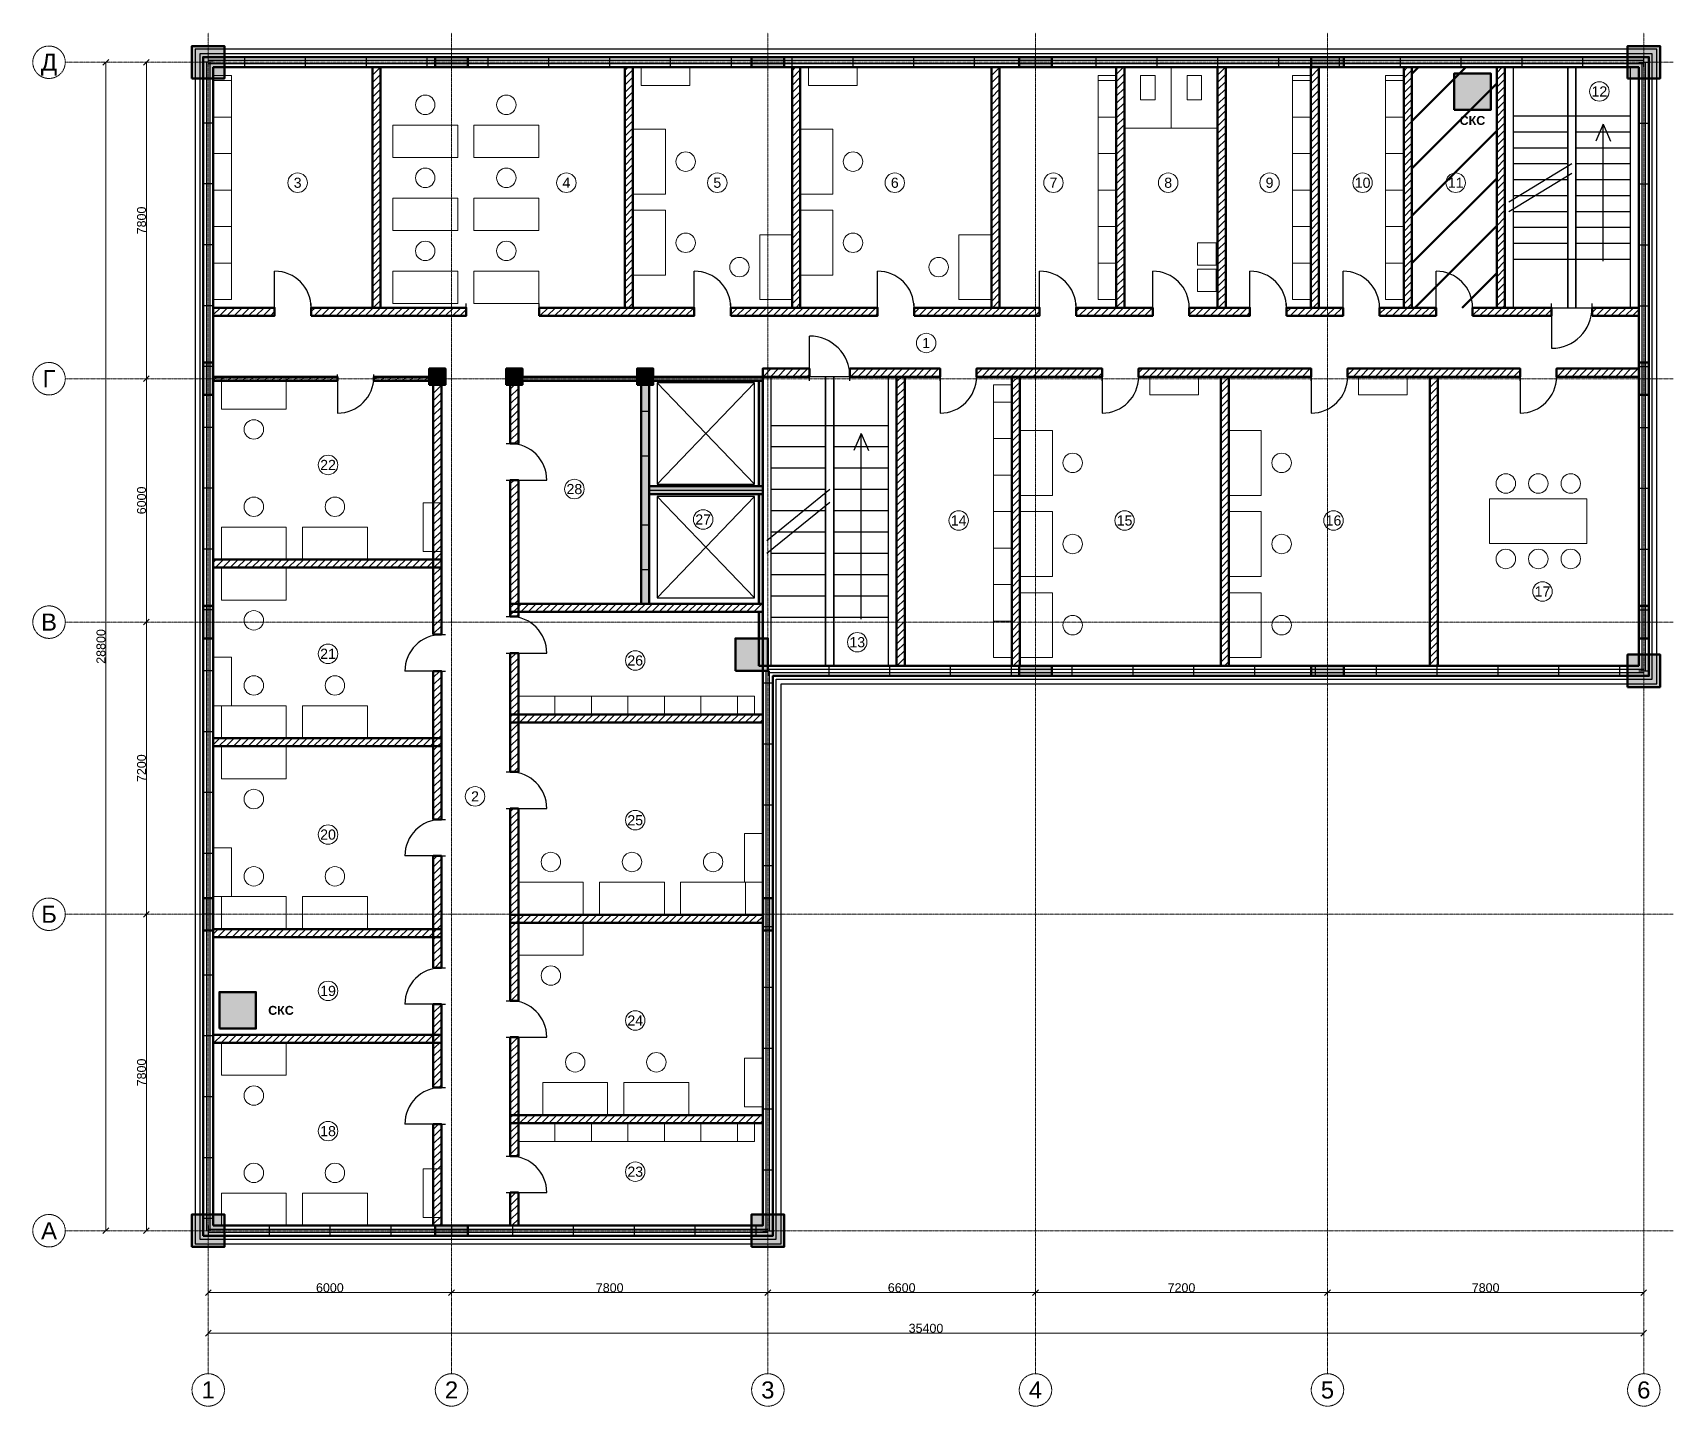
# Model space of a CAD drawing. Header units: millimetres. Extents: x -4325 to 36125, y -4325 to 29525.
import ezdxf
from ezdxf.enums import TextEntityAlignment as Align

# ---------------------------------------------------------------- set-up
doc = ezdxf.new("R2010")
doc.units = ezdxf.units.MM
doc.linetypes.add('CENTER2', pattern=[2.541, 1.587, -0.318, 0.318, -0.318])
for name, color, linetype, lineweight in [('A-ANNO-ROOM', 7, 'CONTINUOUS', 18), ('A-DIMS', 8, 'CONTINUOUS', 13), ('A-DOOR', 3, 'CONTINUOUS', 25), ('A-ELEV', 7, 'CONTINUOUS', 25), ('A-FACADE-PANEL', 8, 'CONTINUOUS', 25), ('A-FURN', 8, 'CONTINUOUS', 18), ('A-GLAZ-RIBBON', 5, 'CONTINUOUS', 25), ('A-GRID', 8, 'CENTER2', 13), ('A-HATCH', 9, 'CONTINUOUS', 9), ('A-OUTLINE', 7, 'CONTINUOUS', 50), ('A-SANI', 8, 'CONTINUOUS', 18), ('A-STAIR', 7, 'CONTINUOUS', 25), ('A-WALL-BLOCK', 9, 'CONTINUOUS', 50), ('A-WALL-RC', 7, 'CONTINUOUS', 50), ('E-SCS-RISER', 1, 'CONTINUOUS', 50), ('E-SERVER-ROOM', 1, 'CONTINUOUS', 50)]:
    doc.layers.add(name, color=color, linetype=linetype, lineweight=lineweight)
doc.styles.add('Arial-Bold', font='arialbd.ttf')
doc.styles.get("Standard").update_dxf_attribs({"font": 'arial.ttf'})

msp = doc.modelspace()

# ---------------------------------------------------------------- hatches: boundary and pattern name
at = {"layer": 'A-HATCH'}
h = msp.add_hatch(dxfattribs=at)
h.set_pattern_fill('ANSI31', scale=40)
h.paths.add_polyline_path([(4052, 22750), (4252, 22750), (4252, 28675), (4252, 28675), (4052, 28675), (4052, 28675)])
h = msp.add_hatch(dxfattribs=at)
h.set_pattern_fill('ANSI31', scale=40)
h.paths.add_polyline_path([(10273, 22750), (10473, 22750), (10473, 28675), (10473, 28675), (10273, 28675), (10273, 28675)])
h = msp.add_hatch(dxfattribs=at)
h.set_pattern_fill('ANSI31', scale=40)
h.paths.add_polyline_path([(14400, 22750), (14600, 22750), (14600, 28675), (14600, 28675), (14400, 28675), (14400, 28675)])
h = msp.add_hatch(dxfattribs=at)
h.set_pattern_fill('ANSI31', scale=40)
h.paths.add_polyline_path([(19312, 22750), (19512, 22750), (19512, 28675), (19512, 28675), (19312, 28675), (19312, 28675)])
h = msp.add_hatch(dxfattribs=at)
h.set_pattern_fill('ANSI31', scale=40)
h.paths.add_polyline_path([(22392, 22750), (22592, 22750), (22592, 28675), (22592, 28675), (22392, 28675), (22392, 28675)])
h = msp.add_hatch(dxfattribs=at)
h.set_pattern_fill('ANSI31', scale=40)
h.paths.add_polyline_path([(24892, 22750), (25092, 22750), (25092, 28675), (25092, 28675), (24892, 28675), (24892, 28675)])
h = msp.add_hatch(dxfattribs=at)
h.set_pattern_fill('ANSI31', scale=40)
h.paths.add_polyline_path([(27186, 22750), (27386, 22750), (27386, 28675), (27386, 28675), (27186, 28675), (27186, 28675)])
h = msp.add_hatch(dxfattribs=at)
h.set_pattern_fill('ANSI31', scale=40)
h.paths.add_polyline_path([(29481, 22750), (29681, 22750), (29681, 28675), (29681, 28675), (29481, 28675), (29481, 28675)])
h = msp.add_hatch(dxfattribs=at)
h.set_pattern_fill('ANSI31', scale=40)
h.paths.add_polyline_path([(31775, 22750), (31975, 22750), (31975, 28675), (31975, 28675), (31775, 28675), (31775, 28675)])
h = msp.add_hatch(dxfattribs=at)
h.set_pattern_fill('ANSI31', scale=40)
h.paths.add_polyline_path([(125, 22550), (125, 22550), (1638.5, 22550), (1638.5, 22750), (125, 22750), (125, 22750)])
h = msp.add_hatch(dxfattribs=at)
h.set_pattern_fill('ANSI31', scale=40)
h.paths.add_polyline_path([(2538.5, 22550), (6362.5, 22550), (6362.5, 22750), (2538.5, 22750)])
h = msp.add_hatch(dxfattribs=at)
h.set_pattern_fill('ANSI31', scale=40)
h.paths.add_polyline_path([(8162.5, 22550), (11986.5, 22550), (11986.5, 22750), (8162.5, 22750)])
h = msp.add_hatch(dxfattribs=at)
h.set_pattern_fill('ANSI31', scale=40)
h.paths.add_polyline_path([(12886.5, 22550), (16506, 22550), (16506, 22750), (12886.5, 22750)])
h = msp.add_hatch(dxfattribs=at)
h.set_pattern_fill('ANSI31', scale=40)
h.paths.add_polyline_path([(17406, 22550), (20502, 22550), (20502, 22750), (17406, 22750)])
h = msp.add_hatch(dxfattribs=at)
h.set_pattern_fill('ANSI31', scale=40)
h.paths.add_polyline_path([(21402, 22550), (23292, 22550), (23292, 22750), (21402, 22750)])
h = msp.add_hatch(dxfattribs=at)
h.set_pattern_fill('ANSI31', scale=40)
h.paths.add_polyline_path([(24192, 22550), (25689, 22550), (25689, 22750), (24192, 22750)])
h = msp.add_hatch(dxfattribs=at)
h.set_pattern_fill('ANSI31', scale=40)
h.paths.add_polyline_path([(26589, 22550), (27983.5, 22550), (27983.5, 22750), (26589, 22750)])
h = msp.add_hatch(dxfattribs=at)
h.set_pattern_fill('ANSI31', scale=40)
h.paths.add_polyline_path([(28883.5, 22550), (30278, 22550), (30278, 22750), (28883.5, 22750)])
h = msp.add_hatch(dxfattribs=at)
h.set_pattern_fill('ANSI31', scale=40)
h.paths.add_polyline_path([(31178, 22550), (33125, 22550), (33125, 22750), (31178, 22750)])
h = msp.add_hatch(dxfattribs=at)
h.set_pattern_fill('ANSI31', scale=40)
h.paths.add_polyline_path([(34125, 22550), (35275, 22550), (35275, 22550), (35275, 22750), (35275, 22750), (34125, 22750)])
h = msp.add_hatch(dxfattribs=at)
h.set_pattern_fill('ANSI31', scale=40)
h.paths.add_polyline_path([(125, 20950), (125, 20950), (3187.5, 20950), (3187.5, 21050), (125, 21050), (125, 21050)])
h = msp.add_hatch(dxfattribs=at)
h.set_pattern_fill('ANSI31', scale=40)
h.paths.add_polyline_path([(4087.5, 20950), (5550, 20950), (5550, 21050), (4087.5, 21050)])
h = msp.add_hatch(dxfattribs=at)
h.set_pattern_fill('ANSI31', scale=40)
h.paths.add_polyline_path([(5550, 14691.5), (5750, 14691.5), (5750, 21050), (5550, 21050)])
h = msp.add_hatch(dxfattribs=at)
h.set_pattern_fill('ANSI31', scale=40)
h.paths.add_polyline_path([(7450, 19400), (7650, 19400), (7650, 21050), (7450, 21050)])
h = msp.add_hatch(dxfattribs=at)
h.set_pattern_fill('ANSI31', scale=40)
h.paths.add_polyline_path([(13675, 21050), (14825, 21050), (14825, 21250), (13675, 21250)])
h = msp.add_hatch(dxfattribs=at)
h.set_pattern_fill('ANSI31', scale=40)
h.paths.add_polyline_path([(15825, 21050), (18046, 21050), (18046, 21250), (15825, 21250)])
h = msp.add_hatch(dxfattribs=at)
h.set_pattern_fill('ANSI31', scale=40)
h.paths.add_polyline_path([(16975, 13925), (17175, 13925), (17175, 13925), (17175, 21050), (16975, 21050), (16975, 13925)])
h = msp.add_hatch(dxfattribs=at)
h.set_pattern_fill('ANSI31', scale=40)
h.paths.add_polyline_path([(18946, 21050), (22043, 21050), (22043, 21250), (18946, 21250)])
h = msp.add_hatch(dxfattribs=at)
h.set_pattern_fill('ANSI31', scale=40)
h.paths.add_polyline_path([(19817, 13925), (20017, 13925), (20017, 13925), (20017, 21050), (19817, 21050), (19817, 13925)])
h = msp.add_hatch(dxfattribs=at)
h.set_pattern_fill('ANSI31', scale=40)
h.paths.add_polyline_path([(22943, 21050), (27195.5, 21050), (27195.5, 21250), (22943, 21250)])
h = msp.add_hatch(dxfattribs=at)
h.set_pattern_fill('ANSI31', scale=40)
h.paths.add_polyline_path([(24969, 13925), (25169, 13925), (25169, 13925), (25169, 21050), (24969, 21050), (24969, 13925)])
h = msp.add_hatch(dxfattribs=at)
h.set_pattern_fill('ANSI31', scale=40)
h.paths.add_polyline_path([(28095.5, 21050), (32348.5, 21050), (32348.5, 21250), (28095.5, 21250)])
h = msp.add_hatch(dxfattribs=at)
h.set_pattern_fill('ANSI31', scale=40)
h.paths.add_polyline_path([(30122, 13925), (30322, 13925), (30322, 13925), (30322, 21050), (30122, 21050), (30122, 13925)])
h = msp.add_hatch(dxfattribs=at)
h.set_pattern_fill('ANSI31', scale=40)
h.paths.add_polyline_path([(33248.5, 21050), (35275, 21050), (35275, 21050), (35275, 21250), (35275, 21250), (33248.5, 21250)])
h = msp.add_hatch(dxfattribs=at)
h.set_pattern_fill('ANSI31', scale=40)
h.paths.add_polyline_path([(7450, 15137), (7650, 15137), (7650, 18500), (7450, 18500)])
h = msp.add_hatch(dxfattribs=at)
h.set_pattern_fill('ANSI31', scale=40)
h.paths.add_polyline_path([(125, 16344), (125, 16344), (5750, 16344), (5750, 16544), (125, 16544), (125, 16544)])
h = msp.add_hatch(dxfattribs=at)
h.set_pattern_fill('ANSI31', scale=40)
h.paths.add_polyline_path([(7450, 15250), (13675, 15250), (13675, 15450), (7450, 15450)])
h = msp.add_hatch(dxfattribs=at)
h.set_pattern_fill('ANSI31', scale=40)
h.paths.add_polyline_path([(7450, 11306), (7650, 11306), (7650, 14237), (7450, 14237)])
h = msp.add_hatch(dxfattribs=at)
h.set_pattern_fill('ANSI31', scale=40)
h.paths.add_polyline_path([(5550, 10136.5), (5750, 10136.5), (5750, 13791.5), (5550, 13791.5)])
h = msp.add_hatch(dxfattribs=at)
h.set_pattern_fill('ANSI31', scale=40)
h.paths.add_polyline_path([(7450, 12524), (13675, 12524), (13675, 12524), (13675, 12724), (13675, 12724), (7450, 12724)])
h = msp.add_hatch(dxfattribs=at)
h.set_pattern_fill('ANSI31', scale=40)
h.paths.add_polyline_path([(125, 11939), (125, 11939), (5750, 11939), (5750, 12139), (125, 12139), (125, 12139)])
h = msp.add_hatch(dxfattribs=at)
h.set_pattern_fill('ANSI31', scale=40)
h.paths.add_polyline_path([(7450, 5669.5), (7650, 5669.5), (7650, 10406), (7450, 10406)])
h = msp.add_hatch(dxfattribs=at)
h.set_pattern_fill('ANSI31', scale=40)
h.paths.add_polyline_path([(5550, 6482.5), (5750, 6482.5), (5750, 9236.5), (5550, 9236.5)])
h = msp.add_hatch(dxfattribs=at)
h.set_pattern_fill('ANSI31', scale=40)
h.paths.add_polyline_path([(7450, 7588), (13675, 7588), (13675, 7588), (13675, 7788), (13675, 7788), (7450, 7788)])
h = msp.add_hatch(dxfattribs=at)
h.set_pattern_fill('ANSI31', scale=40)
h.paths.add_polyline_path([(125, 7234), (125, 7234), (5750, 7234), (5750, 7434), (125, 7434), (125, 7434)])
h = msp.add_hatch(dxfattribs=at)
h.set_pattern_fill('ANSI31', scale=40)
h.paths.add_polyline_path([(5550, 3528), (5750, 3528), (5750, 5582.5), (5550, 5582.5)])
h = msp.add_hatch(dxfattribs=at)
h.set_pattern_fill('ANSI31', scale=40)
h.paths.add_polyline_path([(125, 4631), (125, 4631), (5750, 4631), (5750, 4831), (125, 4831), (125, 4831)])
h = msp.add_hatch(dxfattribs=at)
h.set_pattern_fill('ANSI31', scale=40)
h.paths.add_polyline_path([(7450, 1838), (7650, 1838), (7650, 4769.5), (7450, 4769.5)])
h = msp.add_hatch(dxfattribs=at)
h.set_pattern_fill('ANSI31', scale=40)
h.paths.add_polyline_path([(7450, 2651), (13675, 2651), (13675, 2651), (13675, 2851), (13675, 2851), (7450, 2851)])
h = msp.add_hatch(dxfattribs=at)
h.set_pattern_fill('ANSI31', scale=40)
h.paths.add_polyline_path([(5550, 125), (5750, 125), (5750, 125), (5750, 2628), (5550, 2628), (5550, 125)])
h = msp.add_hatch(dxfattribs=at)
h.set_pattern_fill('ANSI31', scale=40)
h.paths.add_polyline_path([(7450, 125), (7650, 125), (7650, 125), (7650, 938), (7450, 938), (7450, 125)])
at = {"layer": 'A-WALL-RC'}
h = msp.add_hatch(color=7, dxfattribs=at)
h.dxf.hatch_style = 1
h.paths.add_polyline_path([(-400, 28400), (400, 28400), (400, 29200), (-400, 29200)])
h = msp.add_hatch(color=7, dxfattribs=at)
h.dxf.hatch_style = 1
h.paths.add_polyline_path([(35000, 28400), (35800, 28400), (35800, 29200), (35000, 29200)])
h = msp.add_hatch(color=7, dxfattribs=at)
h.dxf.hatch_style = 1
h.paths.add_polyline_path([(5600, 28675), (6400, 28675), (6400, 28925), (5600, 28925)])
h = msp.add_hatch(color=7, dxfattribs=at)
h.dxf.hatch_style = 1
h.paths.add_polyline_path([(13400, 28675), (14200, 28675), (14200, 28925), (13400, 28925)])
h = msp.add_hatch(color=7, dxfattribs=at)
h.dxf.hatch_style = 1
h.paths.add_polyline_path([(20000, 28675), (20800, 28675), (20800, 28925), (20000, 28925)])
h = msp.add_hatch(color=7, dxfattribs=at)
h.dxf.hatch_style = 1
h.paths.add_polyline_path([(27200, 28675), (28000, 28675), (28000, 28925), (27200, 28925)])
h = msp.add_hatch(color=7, dxfattribs=at)
h.dxf.hatch_style = 1
h.paths.add_polyline_path([(-125, 20600), (125, 20600), (125, 21400), (-125, 21400)])
h = msp.add_hatch(color=7, dxfattribs=at)
h.dxf.hatch_style = 1
h.paths.add_polyline_path([(5450, 20850), (5850, 20850), (5850, 21250), (5450, 21250)])
h = msp.add_hatch(color=7, dxfattribs=at)
h.dxf.hatch_style = 1
h.paths.add_polyline_path([(7350, 20850), (7750, 20850), (7750, 21250), (7350, 21250)])
h = msp.add_hatch(color=7, dxfattribs=at)
h.dxf.hatch_style = 1
h.paths.add_polyline_path([(7650, 20950), (10675, 20950), (10675, 21050), (7650, 21050)])
h = msp.add_hatch(color=7, dxfattribs=at)
h.dxf.hatch_style = 1
h.paths.add_polyline_path([(10575, 20850), (10975, 20850), (10975, 21250), (10575, 21250)])
h = msp.add_hatch(color=7, dxfattribs=at)
h.dxf.hatch_style = 1
h.paths.add_polyline_path([(10675, 15450), (10875, 15450), (10875, 21050), (10675, 21050)])
h = msp.add_hatch(color=7, dxfattribs=at)
h.dxf.hatch_style = 1
h.paths.add_polyline_path([(10875, 20950), (13675, 20950), (13675, 21050), (10875, 21050)])
h = msp.add_hatch(color=7, dxfattribs=at)
h.dxf.hatch_style = 1
h.paths.add_polyline_path([(35275, 20600), (35525, 20600), (35525, 21400), (35275, 21400)])
h = msp.add_hatch(color=7, dxfattribs=at)
h.dxf.hatch_style = 1
h.paths.add_polyline_path([(13575, 18350), (13675, 18350), (13675, 20950), (13575, 20950)])
h = msp.add_hatch(color=7, dxfattribs=at)
h.dxf.hatch_style = 1
h.paths.add_polyline_path([(10875, 18150), (13675, 18150), (13675, 18350), (10875, 18350)])
h = msp.add_hatch(color=7, dxfattribs=at)
h.dxf.hatch_style = 1
h.paths.add_polyline_path([(13575, 15450), (13675, 15450), (13675, 18150), (13575, 18150)])
h = msp.add_hatch(color=7, dxfattribs=at)
h.dxf.hatch_style = 1
h.paths.add_polyline_path([(-125, 14600), (125, 14600), (125, 15400), (-125, 15400)])
h = msp.add_hatch(color=7, dxfattribs=at)
h.dxf.hatch_style = 1
h.paths.add_polyline_path([(35275, 14600), (35525, 14600), (35525, 15400), (35275, 15400)])
h = msp.add_hatch(color=7, dxfattribs=at)
h.dxf.hatch_style = 1
h.paths.add_polyline_path([(13575, 13925), (13675, 13925), (13675, 13925), (13675, 15250), (13575, 15250), (13575, 13925)])
h = msp.add_hatch(color=7, dxfattribs=at)
h.dxf.hatch_style = 1
h.paths.add_polyline_path([(13000, 13800), (13800, 13800), (13800, 14600), (13000, 14600)])
h = msp.add_hatch(color=7, dxfattribs=at)
h.dxf.hatch_style = 1
h.paths.add_polyline_path([(35000, 13400), (35800, 13400), (35800, 14200), (35000, 14200)])
h = msp.add_hatch(color=7, dxfattribs=at)
h.dxf.hatch_style = 1
h.paths.add_polyline_path([(20000, 13675), (20800, 13675), (20800, 13925), (20000, 13925)])
h = msp.add_hatch(color=7, dxfattribs=at)
h.dxf.hatch_style = 1
h.paths.add_polyline_path([(27200, 13675), (28000, 13675), (28000, 13925), (27200, 13925)])
h = msp.add_hatch(color=7, dxfattribs=at)
h.dxf.hatch_style = 1
h.paths.add_polyline_path([(-125, 7400), (125, 7400), (125, 8200), (-125, 8200)])
h = msp.add_hatch(color=7, dxfattribs=at)
h.dxf.hatch_style = 1
h.paths.add_polyline_path([(13675, 7400), (13925, 7400), (13925, 8200), (13675, 8200)])
h = msp.add_hatch(color=7, dxfattribs=at)
h.dxf.hatch_style = 1
h.paths.add_polyline_path([(-400, -400), (400, -400), (400, 400), (-400, 400)])
h = msp.add_hatch(color=7, dxfattribs=at)
h.dxf.hatch_style = 1
h.paths.add_polyline_path([(5600, -125), (6400, -125), (6400, 125), (5600, 125)])
h = msp.add_hatch(color=7, dxfattribs=at)
h.dxf.hatch_style = 1
h.paths.add_polyline_path([(13400, -400), (14200, -400), (14200, 400), (13400, 400)])
at = {"layer": 'E-SCS-RISER'}
h = msp.add_hatch(color=7, dxfattribs=at)
h.dxf.hatch_style = 1
h.paths.add_polyline_path([(30725, 27625), (31625, 27625), (31625, 28525), (30725, 28525)])
h = msp.add_hatch(color=7, dxfattribs=at)
h.dxf.hatch_style = 1
h.paths.add_polyline_path([(275, 4981), (1175, 4981), (1175, 5881), (275, 5881)])
at = {"layer": 'E-SERVER-ROOM'}
h = msp.add_hatch(dxfattribs=at)
h.set_pattern_fill('ANSI31', scale=260)
h.paths.add_polyline_path([(29681, 22750), (31775, 22750), (31775, 28675), (29681, 28675)])

# ---------------------------------------------------------------- linework, layer by layer
at = {"layer": 'A-ANNO-ROOM'}
for centre in [(34305, 28080), (2205, 25830), (8832, 25830), (12553, 25830), (16930, 25830), (20842, 25830), (23672, 25830), (26172, 25830), (28466, 25830), (30761, 25830), (17705, 21880), (2955, 18874), (9030, 18280), (12205, 17530), (18505, 17505), (22597, 17505), (27749, 17505), (32902, 15755), (16005, 14505), (2955, 14219), (10530, 14054), (6580, 10705), (10530, 10118), (2955, 9764), (2955, 5911), (10530, 5181), (2955, 2455), (10530, 1455)]:
    msp.add_circle(centre, 240, dxfattribs=at)
at = {"layer": 'A-DIMS'}
for p, q in [((-2595.71, 28729.29), (-2454.29, 28870.71)), ((-2525, 0), (-2525, 28800)), ((-1595.71, 28729.29), (-1454.29, 28870.71)), ((-1525, 21000), (-1525, 28800)), ((-1595.71, 20929.29), (-1454.29, 21070.71)), ((-1595.71, 20929.29), (-1454.29, 21070.71)), ((-1525, 15000), (-1525, 21000)), ((-1595.71, 14929.29), (-1454.29, 15070.71)), ((-1595.71, 14929.29), (-1454.29, 15070.71)), ((-1525, 7800), (-1525, 15000)), ((-1595.71, 7729.29), (-1454.29, 7870.71)), ((-1595.71, 7729.29), (-1454.29, 7870.71)), ((-1525, 0), (-1525, 7800)), ((-2595.71, -70.71), (-2454.29, 70.71)), ((-1595.71, -70.71), (-1454.29, 70.71)), ((-70.71, -1595.71), (70.71, -1454.29)), ((0, -1525), (6000, -1525)), ((5929.29, -1595.71), (6070.71, -1454.29)), ((5929.29, -1595.71), (6070.71, -1454.29)), ((6000, -1525), (13800, -1525)), ((13729.29, -1595.71), (13870.71, -1454.29)), ((13729.29, -1595.71), (13870.71, -1454.29)), ((13800, -1525), (20400, -1525)), ((20329.29, -1595.71), (20470.71, -1454.29)), ((20329.29, -1595.71), (20470.71, -1454.29)), ((20400, -1525), (27600, -1525)), ((27529.29, -1595.71), (27670.71, -1454.29)), ((27529.29, -1595.71), (27670.71, -1454.29)), ((27600, -1525), (35400, -1525)), ((35329.29, -1595.71), (35470.71, -1454.29)), ((-70.71, -2595.71), (70.71, -2454.29)), ((0, -2525), (35400, -2525)), ((35329.29, -2595.71), (35470.71, -2454.29))]:
    msp.add_line(p, q, dxfattribs=at)
at = {"layer": 'A-DOOR'}
for p, q in [((1638.5, 22750), (1638.5, 23650)), ((11986.5, 22750), (11986.5, 23650)), ((16506, 22750), (16506, 23650)), ((20502, 22750), (20502, 23650)), ((23292, 22750), (23292, 23650)), ((25689, 22750), (25689, 23650)), ((27983.5, 22750), (27983.5, 23650)), ((30278, 22750), (30278, 23650)), ((1638.5, 22650), (1638.5, 22850)), ((2538.5, 22650), (2538.5, 22850)), ((6362.5, 22650), (6362.5, 22850)), ((8162.5, 22650), (8162.5, 22850)), ((11986.5, 22650), (11986.5, 22850)), ((12886.5, 22650), (12886.5, 22850)), ((16506, 22650), (16506, 22850)), ((17406, 22650), (17406, 22850)), ((20502, 22650), (20502, 22850)), ((21402, 22650), (21402, 22850)), ((23292, 22650), (23292, 22850)), ((24192, 22650), (24192, 22850)), ((25689, 22650), (25689, 22850)), ((26589, 22650), (26589, 22850)), ((27983.5, 22650), (27983.5, 22850)), ((28883.5, 22650), (28883.5, 22850)), ((30278, 22650), (30278, 22850)), ((31178, 22650), (31178, 22850)), ((33125, 22650), (33125, 22850)), ((33125, 22750), (33125, 21750)), ((34125, 22650), (34125, 22850)), ((14825, 21050), (14825, 22050)), ((3187.5, 21000), (3187.5, 21100)), ((3187.5, 21050), (3187.5, 20150)), ((4087.5, 21000), (4087.5, 21100)), ((14825, 20950), (14825, 21150)), ((15825, 20950), (15825, 21150)), ((18046, 20950), (18046, 21150)), ((18046, 21050), (18046, 20150)), ((18946, 20950), (18946, 21150)), ((22043, 20950), (22043, 21150)), ((22043, 21050), (22043, 20150)), ((22943, 20950), (22943, 21150)), ((27195.5, 20950), (27195.5, 21150)), ((27195.5, 21050), (27195.5, 20150)), ((28095.5, 20950), (28095.5, 21150)), ((32348.5, 20950), (32348.5, 21150)), ((32348.5, 21050), (32348.5, 20150)), ((33248.5, 20950), (33248.5, 21150)), ((10675, 20200), (10875, 20200)), ((7350, 19400), (7550, 19400)), ((10675, 19100), (10875, 19100)), ((7350, 18500), (7550, 18500)), ((7450, 18500), (8350, 18500)), ((10675, 17400), (10875, 17400)), ((10675, 16300), (10875, 16300)), ((7350, 15137), (7550, 15137)), ((5650, 14691.5), (5850, 14691.5)), ((7350, 14237), (7550, 14237)), ((7450, 14237), (8350, 14237)), ((5750, 13791.5), (4850, 13791.5)), ((5650, 13791.5), (5850, 13791.5)), ((7350, 11306), (7550, 11306)), ((5650, 10136.5), (5850, 10136.5)), ((7350, 10406), (7550, 10406)), ((7450, 10406), (8350, 10406)), ((5750, 9236.5), (4850, 9236.5)), ((5650, 9236.5), (5850, 9236.5)), ((5650, 6482.5), (5850, 6482.5)), ((7350, 5669.5), (7550, 5669.5)), ((5750, 5582.5), (4850, 5582.5)), ((5650, 5582.5), (5850, 5582.5)), ((7350, 4769.5), (7550, 4769.5)), ((7450, 4769.5), (8350, 4769.5)), ((5650, 3528), (5850, 3528)), ((5750, 2628), (4850, 2628)), ((5650, 2628), (5850, 2628)), ((7350, 1838), (7550, 1838)), ((7350, 938), (7550, 938)), ((7450, 938), (8350, 938))]:
    msp.add_line(p, q, dxfattribs=at)
for centre, radius, start, end in [((1638.5, 22750), 900, 0, 90), ((11986.5, 22750), 900, 0, 90), ((16506, 22750), 900, 0, 90), ((20502, 22750), 900, 0, 90), ((23292, 22750), 900, 0, 90), ((25689, 22750), 900, 0, 90), ((27983.5, 22750), 900, 0, 90), ((30278, 22750), 900, 0, 90), ((33125, 22750), 1000, -90, 0), ((14825, 21050), 1000, 0, 90), ((3187.5, 21050), 900, -90, 0), ((18046, 21050), 900, -90, 0), ((22043, 21050), 900, -90, 0), ((27195.5, 21050), 900, -90, 0), ((32348.5, 21050), 900, -90, 0), ((7450, 18500), 900, 0, 90), ((7450, 14237), 900, 0, 90), ((5750, 13791.5), 900, 90, 180), ((7450, 10406), 900, 0, 90), ((5750, 9236.5), 900, 90, 180), ((5750, 5582.5), 900, 90, 180), ((7450, 4769.5), 900, 0, 90), ((5750, 2628), 900, 90, 180), ((7450, 938), 900, 0, 90)]:
    msp.add_arc(centre, radius, start, end, dxfattribs=at)
at = {"layer": 'A-ELEV'}
for p, q in [((11075, 18400), (13475, 20900)), ((11075, 20900), (13475, 18400)), ((10875, 18250), (13675, 18250)), ((11075, 15600), (13475, 18100)), ((11075, 18100), (13475, 15600))]:
    msp.add_line(p, q, dxfattribs=at)
for points in [[(11075, 18400), (13475, 18400), (13475, 20900), (11075, 20900)], [(11075, 15600), (13475, 15600), (13475, 18100), (11075, 18100)]]:
    msp.add_lwpolyline(points, close=True, dxfattribs=at)
at = {"layer": 'A-FACADE-PANEL'}
for points in [[(-325, -325), (14125, -325), (14125, 13475), (35725, 13475), (35725, 29125), (-325, 29125)], [(-205, -205), (14005, -205), (14005, 13595), (35605, 13595), (35605, 29005), (-205, 29005)]]:
    msp.add_lwpolyline(points, close=True, dxfattribs=at)
at = {"layer": 'A-FURN'}
for p, q in [((125, 28350), (575, 28350)), ((21942, 28350), (22392, 28350)), ((26736, 28350), (27186, 28350)), ((29031, 28350), (29481, 28350)), ((125, 27450), (575, 27450)), ((21942, 27450), (22392, 27450)), ((26736, 27450), (27186, 27450)), ((29031, 27450), (29481, 27450)), ((125, 26550), (575, 26550)), ((21942, 26550), (22392, 26550)), ((26736, 26550), (27186, 26550)), ((29031, 26550), (29481, 26550)), ((125, 25650), (575, 25650)), ((21942, 25650), (22392, 25650)), ((26736, 25650), (27186, 25650)), ((29031, 25650), (29481, 25650)), ((125, 24750), (575, 24750)), ((21942, 24750), (22392, 24750)), ((26736, 24750), (27186, 24750)), ((29031, 24750), (29481, 24750)), ((125, 23850), (575, 23850)), ((21942, 23850), (22392, 23850)), ((26736, 23850), (27186, 23850)), ((29031, 23850), (29481, 23850)), ((19367, 20425), (19817, 20425)), ((19367, 19525), (19817, 19525)), ((19367, 18625), (19817, 18625)), ((19367, 17725), (19817, 17725)), ((19367, 16825), (19817, 16825)), ((19367, 15925), (19817, 15925)), ((19367, 15025), (19817, 15025)), ((8550, 12724), (8550, 13174)), ((9450, 12724), (9450, 13174)), ((10350, 12724), (10350, 13174)), ((11250, 12724), (11250, 13174)), ((12150, 12724), (12150, 13174)), ((13050, 12724), (13050, 13174)), ((8550, 2201), (8550, 2651)), ((9450, 2201), (9450, 2651)), ((10350, 2201), (10350, 2651)), ((11250, 2201), (11250, 2651)), ((12150, 2201), (12150, 2651)), ((13050, 2201), (13050, 2651))]:
    msp.add_line(p, q, dxfattribs=at)
for points in [[(125, 22950), (575, 22950), (575, 28475), (125, 28475)], [(10673, 28225), (11873, 28225), (11873, 28675), (10673, 28675)], [(14800, 28225), (16000, 28225), (16000, 28675), (14800, 28675)], [(21942, 22950), (22392, 22950), (22392, 28475), (21942, 28475)], [(26736, 22950), (27186, 22950), (27186, 28475), (26736, 28475)], [(29031, 22950), (29481, 22950), (29481, 28475), (29031, 28475)], [(4552, 26450), (6152, 26450), (6152, 27250), (4552, 27250)], [(6552, 26450), (8152, 26450), (8152, 27250), (6552, 27250)], [(10473, 25550), (11273, 25550), (11273, 27150), (10473, 27150)], [(14600, 25550), (15400, 25550), (15400, 27150), (14600, 27150)], [(4552, 24650), (6152, 24650), (6152, 25450), (4552, 25450)], [(6552, 24650), (8152, 24650), (8152, 25450), (6552, 25450)], [(10473, 23550), (11273, 23550), (11273, 25150), (10473, 25150)], [(14600, 23550), (15400, 23550), (15400, 25150), (14600, 25150)], [(13600, 22950), (14400, 22950), (14400, 24550), (13600, 24550)], [(18512, 22950), (19312, 22950), (19312, 24550), (18512, 24550)], [(4552, 22850), (6152, 22850), (6152, 23650), (4552, 23650)], [(6552, 22850), (8152, 22850), (8152, 23650), (6552, 23650)], [(325, 20250), (1925, 20250), (1925, 21050), (325, 21050)], [(23217, 20600), (24417, 20600), (24417, 21050), (23217, 21050)], [(28369, 20600), (29569, 20600), (29569, 21050), (28369, 21050)], [(19367, 14125), (19817, 14125), (19817, 20850), (19367, 20850)], [(20017, 18125), (20817, 18125), (20817, 19725), (20017, 19725)], [(25169, 18125), (25969, 18125), (25969, 19725), (25169, 19725)], [(5300, 16744), (5750, 16744), (5750, 17944), (5300, 17944)], [(31598.5, 16937.5), (33998.5, 16937.5), (33998.5, 18037.5), (31598.5, 18037.5)], [(20017, 16125), (20817, 16125), (20817, 17725), (20017, 17725)], [(25169, 16125), (25969, 16125), (25969, 17725), (25169, 17725)], [(325, 16544), (1925, 16544), (1925, 17344), (325, 17344)], [(2325, 16544), (3925, 16544), (3925, 17344), (2325, 17344)], [(325, 15544), (1925, 15544), (1925, 16344), (325, 16344)], [(20017, 14125), (20817, 14125), (20817, 15725), (20017, 15725)], [(25169, 14125), (25969, 14125), (25969, 15725), (25169, 15725)], [(125, 12939), (575, 12939), (575, 14139), (125, 14139)], [(7650, 12724), (13475, 12724), (13475, 13174), (7650, 13174)], [(325, 12139), (1925, 12139), (1925, 12939), (325, 12939)], [(2325, 12139), (3925, 12139), (3925, 12939), (2325, 12939)], [(325, 11139), (1925, 11139), (1925, 11939), (325, 11939)], [(13225, 8588), (13675, 8588), (13675, 9788), (13225, 9788)], [(125, 8234), (575, 8234), (575, 9434), (125, 9434)], [(7650, 7788), (9250, 7788), (9250, 8588), (7650, 8588)], [(9650, 7788), (11250, 7788), (11250, 8588), (9650, 8588)], [(11650, 7788), (13250, 7788), (13250, 8588), (11650, 8588)], [(325, 7434), (1925, 7434), (1925, 8234), (325, 8234)], [(2325, 7434), (3925, 7434), (3925, 8234), (2325, 8234)], [(7650, 6788), (9250, 6788), (9250, 7588), (7650, 7588)], [(325, 3831), (1925, 3831), (1925, 4631), (325, 4631)], [(13225, 3051), (13675, 3051), (13675, 4251), (13225, 4251)], [(8250, 2851), (9850, 2851), (9850, 3651), (8250, 3651)], [(10250, 2851), (11850, 2851), (11850, 3651), (10250, 3651)], [(7650, 2201), (13475, 2201), (13475, 2651), (7650, 2651)], [(5300, 325), (5750, 325), (5750, 1525), (5300, 1525)], [(325, 125), (1925, 125), (1925, 925), (325, 925)], [(2325, 125), (3925, 125), (3925, 925), (2325, 925)]]:
    msp.add_lwpolyline(points, close=True, dxfattribs=at)
for centre in [(5352, 27750), (7352, 27750), (11773, 26350), (15900, 26350), (5352, 25950), (7352, 25950), (5352, 24150), (7352, 24150), (11773, 24350), (15900, 24350), (13100, 23750), (18012, 23750), (1125, 19750), (21317, 18925), (26469, 18925), (31998.5, 18417.5), (32798.5, 18417.5), (33598.5, 18417.5), (1125, 17844), (3125, 17844), (21317, 16925), (26469, 16925), (31998.5, 16557.5), (32798.5, 16557.5), (33598.5, 16557.5), (1125, 15044), (21317, 14925), (26469, 14925), (1125, 13439), (3125, 13439), (1125, 10639), (8450, 9088), (10450, 9088), (12450, 9088), (1125, 8734), (3125, 8734), (8450, 6288), (9050, 4151), (11050, 4151), (1125, 3331), (1125, 1425), (3125, 1425)]:
    msp.add_circle(centre, 240, dxfattribs=at)
at = {"layer": 'A-GLAZ-RIBBON'}
for p, q in [((125, 28800), (-125, 28800)), ((-40, 28800), (-40, 0)), ((35400, 28840), (0, 28840)), ((35400, 28760), (0, 28760)), ((40, 28800), (40, 0)), ((900, 28675), (900, 28925)), ((2400, 28675), (2400, 28925)), ((3900, 28675), (3900, 28925)), ((5400, 28675), (5400, 28925)), ((6900, 28675), (6900, 28925)), ((8400, 28675), (8400, 28925)), ((9900, 28675), (9900, 28925)), ((11400, 28675), (11400, 28925)), ((12900, 28675), (12900, 28925)), ((14400, 28675), (14400, 28925)), ((15900, 28675), (15900, 28925)), ((17400, 28675), (17400, 28925)), ((18900, 28675), (18900, 28925)), ((20400, 28675), (20400, 28925)), ((21900, 28675), (21900, 28925)), ((23400, 28675), (23400, 28925)), ((24900, 28675), (24900, 28925)), ((26400, 28675), (26400, 28925)), ((27900, 28675), (27900, 28925)), ((29400, 28675), (29400, 28925)), ((30900, 28675), (30900, 28925)), ((32400, 28675), (32400, 28925)), ((33900, 28675), (33900, 28925)), ((35275, 28800), (35525, 28800)), ((35360, 13800), (35360, 28800)), ((35400, 28675), (35400, 28925)), ((35440, 13800), (35440, 28800)), ((125, 27300), (-125, 27300)), ((35275, 27300), (35525, 27300)), ((125, 25800), (-125, 25800)), ((35275, 25800), (35525, 25800)), ((125, 24300), (-125, 24300)), ((35275, 24300), (35525, 24300)), ((125, 22800), (-125, 22800)), ((35275, 22800), (35525, 22800)), ((125, 21300), (-125, 21300)), ((35275, 21300), (35525, 21300)), ((125, 19800), (-125, 19800)), ((35275, 19800), (35525, 19800)), ((125, 18300), (-125, 18300)), ((35275, 18300), (35525, 18300)), ((125, 16800), (-125, 16800)), ((35275, 16800), (35525, 16800)), ((125, 15300), (-125, 15300)), ((35275, 15300), (35525, 15300)), ((125, 13800), (-125, 13800)), ((13760, 0), (13760, 13800)), ((13800, 13925), (13800, 13675)), ((13800, 13840), (35400, 13840)), ((13800, 13760), (35400, 13760)), ((13840, 0), (13840, 13800)), ((15300, 13925), (15300, 13675)), ((16800, 13925), (16800, 13675)), ((18300, 13925), (18300, 13675)), ((19800, 13925), (19800, 13675)), ((21300, 13925), (21300, 13675)), ((22800, 13925), (22800, 13675)), ((24300, 13925), (24300, 13675)), ((25800, 13925), (25800, 13675)), ((27300, 13925), (27300, 13675)), ((28800, 13925), (28800, 13675)), ((30300, 13925), (30300, 13675)), ((31800, 13925), (31800, 13675)), ((33300, 13925), (33300, 13675)), ((34800, 13925), (34800, 13675)), ((35275, 13800), (35525, 13800)), ((13675, 13500), (13925, 13500)), ((125, 12300), (-125, 12300)), ((13675, 12000), (13925, 12000)), ((125, 10800), (-125, 10800)), ((13675, 10500), (13925, 10500)), ((125, 9300), (-125, 9300)), ((13675, 9000), (13925, 9000)), ((125, 7800), (-125, 7800)), ((13675, 7500), (13925, 7500)), ((125, 6300), (-125, 6300)), ((13675, 6000), (13925, 6000)), ((125, 4800), (-125, 4800)), ((13675, 4500), (13925, 4500)), ((125, 3300), (-125, 3300)), ((13675, 3000), (13925, 3000)), ((125, 1800), (-125, 1800)), ((13675, 1500), (13925, 1500)), ((125, 300), (-125, 300)), ((0, 125), (0, -125)), ((0, 40), (13800, 40)), ((1500, 125), (1500, -125)), ((3000, 125), (3000, -125)), ((4500, 125), (4500, -125)), ((6000, 125), (6000, -125)), ((7500, 125), (7500, -125)), ((9000, 125), (9000, -125)), ((10500, 125), (10500, -125)), ((12000, 125), (12000, -125)), ((13500, 125), (13500, -125)), ((13675, 0), (13925, 0)), ((0, -40), (13800, -40))]:
    msp.add_line(p, q, dxfattribs=at)
at = {"layer": 'A-GRID'}
for p, q in [((0, -3525), (0, 29525)), ((6000, -3525), (6000, 29525)), ((13800, -3525), (13800, 29525)), ((20400, -3525), (20400, 29525)), ((27600, -3525), (27600, 29525)), ((35400, -3525), (35400, 29525)), ((-3525, 28800), (36125, 28800)), ((-3525, 21000), (36125, 21000)), ((-3525, 15000), (36125, 15000)), ((-3525, 7800), (36125, 7800)), ((-3525, 0), (36125, 0))]:
    msp.add_line(p, q, dxfattribs=at)
for centre in [(-3925, 28800), (-3925, 21000), (-3925, 15000), (-3925, 7800), (-3925, 0), (0, -3925), (6000, -3925), (13800, -3925), (20400, -3925), (27600, -3925), (35400, -3925)]:
    msp.add_circle(centre, 400, dxfattribs=at)
at = {"layer": 'A-OUTLINE'}
for points in [[(-125, -125), (13925, -125), (13925, 13675), (35525, 13675), (35525, 28925), (-125, 28925)], [(125, 125), (13675, 125), (13675, 13925), (35275, 13925), (35275, 28675), (125, 28675)]]:
    msp.add_lwpolyline(points, close=True, dxfattribs=at)
at = {"layer": 'A-SANI'}
for points in [[(22592, 27175), (23742, 27175), (23742, 28675), (22592, 28675)], [(22987, 27875), (23347, 27875), (23347, 28475), (22987, 28475)], [(23742, 27175), (24892, 27175), (24892, 28675), (23742, 28675)], [(24137, 27875), (24497, 27875), (24497, 28475), (24137, 28475)], [(24392, 23800), (24852, 23800), (24852, 24350), (24392, 24350)], [(24392, 23150), (24852, 23150), (24852, 23700), (24392, 23700)]]:
    msp.add_lwpolyline(points, close=True, dxfattribs=at)
at = {"layer": 'A-STAIR'}
for p, q in [((32175, 27475), (33525, 27475)), ((32175, 27475), (35075, 27475)), ((33725, 27475), (35075, 27475)), ((34400, 27275), (34220, 26855)), ((34400, 23900), (34400, 27275)), ((34400, 27275), (34580, 26855)), ((32175, 27083.33), (33525, 27083.33)), ((33725, 27083.33), (35075, 27083.33)), ((32075, 25360), (33625, 26300)), ((32175, 26691.67), (33525, 26691.67)), ((32175, 26300), (33525, 26300)), ((33725, 26691.67), (35075, 26691.67)), ((33725, 26300), (35075, 26300)), ((32075, 25125), (33625, 26065)), ((32175, 25908.33), (33525, 25908.33)), ((33725, 25908.33), (35075, 25908.33)), ((32175, 25516.67), (33525, 25516.67)), ((33725, 25516.67), (35075, 25516.67)), ((32175, 25125), (33525, 25125)), ((33725, 25125), (35075, 25125)), ((32175, 24733.33), (33525, 24733.33)), ((33725, 24733.33), (35075, 24733.33)), ((32175, 24341.67), (33525, 24341.67)), ((33725, 24341.67), (35075, 24341.67)), ((32175, 23950), (35075, 23950)), ((13875, 19850), (15225, 19850)), ((13875, 19850), (16775, 19850)), ((15425, 19850), (16775, 19850)), ((16100, 19650), (15920, 19230)), ((16100, 15075), (16100, 19650)), ((16100, 19650), (16280, 19230)), ((13875, 19325), (15225, 19325)), ((15425, 19325), (16775, 19325)), ((13875, 18800), (15225, 18800)), ((15425, 18800), (16775, 18800)), ((13775, 17015), (15325, 18275)), ((13875, 18275), (15225, 18275)), ((15425, 18275), (16775, 18275)), ((13775, 16700), (15325, 17960)), ((13875, 17750), (15225, 17750)), ((15425, 17750), (16775, 17750)), ((13875, 17225), (15225, 17225)), ((15425, 17225), (16775, 17225)), ((13875, 16700), (15225, 16700)), ((15425, 16700), (16775, 16700)), ((13875, 16175), (15225, 16175)), ((15425, 16175), (16775, 16175)), ((13875, 15650), (15225, 15650)), ((15425, 15650), (16775, 15650)), ((13875, 15125), (16775, 15125))]:
    msp.add_line(p, q, dxfattribs=at)
for points in [[(32175, 22750), (33525, 22750), (33525, 28675), (32175, 28675)], [(33525, 22750), (33725, 22750), (33725, 28675), (33525, 28675)], [(33725, 22750), (35075, 22750), (35075, 28675), (33725, 28675)], [(13875, 13925), (15225, 13925), (15225, 21050), (13875, 21050)], [(15225, 13925), (15425, 13925), (15425, 21050), (15225, 21050)], [(15425, 13925), (16775, 13925), (16775, 21050), (15425, 21050)]]:
    msp.add_lwpolyline(points, close=True, dxfattribs=at)
at = {"layer": 'A-WALL-BLOCK'}
for points in [[(4052, 22750), (4252, 22750), (4252, 28675), (4252, 28675), (4052, 28675), (4052, 28675)], [(10273, 22750), (10473, 22750), (10473, 28675), (10473, 28675), (10273, 28675), (10273, 28675)], [(14400, 22750), (14600, 22750), (14600, 28675), (14600, 28675), (14400, 28675), (14400, 28675)], [(19312, 22750), (19512, 22750), (19512, 28675), (19512, 28675), (19312, 28675), (19312, 28675)], [(22392, 22750), (22592, 22750), (22592, 28675), (22592, 28675), (22392, 28675), (22392, 28675)], [(24892, 22750), (25092, 22750), (25092, 28675), (25092, 28675), (24892, 28675), (24892, 28675)], [(27186, 22750), (27386, 22750), (27386, 28675), (27386, 28675), (27186, 28675), (27186, 28675)], [(29481, 22750), (29681, 22750), (29681, 28675), (29681, 28675), (29481, 28675), (29481, 28675)], [(31775, 22750), (31975, 22750), (31975, 28675), (31975, 28675), (31775, 28675), (31775, 28675)], [(125, 22550), (125, 22550), (1638.5, 22550), (1638.5, 22750), (125, 22750), (125, 22750)], [(2538.5, 22550), (6362.5, 22550), (6362.5, 22750), (2538.5, 22750)], [(8162.5, 22550), (11986.5, 22550), (11986.5, 22750), (8162.5, 22750)], [(12886.5, 22550), (16506, 22550), (16506, 22750), (12886.5, 22750)], [(17406, 22550), (20502, 22550), (20502, 22750), (17406, 22750)], [(21402, 22550), (23292, 22550), (23292, 22750), (21402, 22750)], [(24192, 22550), (25689, 22550), (25689, 22750), (24192, 22750)], [(26589, 22550), (27983.5, 22550), (27983.5, 22750), (26589, 22750)], [(28883.5, 22550), (30278, 22550), (30278, 22750), (28883.5, 22750)], [(31178, 22550), (33125, 22550), (33125, 22750), (31178, 22750)], [(34125, 22550), (35275, 22550), (35275, 22550), (35275, 22750), (35275, 22750), (34125, 22750)], [(125, 20950), (125, 20950), (3187.5, 20950), (3187.5, 21050), (125, 21050), (125, 21050)], [(4087.5, 20950), (5550, 20950), (5550, 21050), (4087.5, 21050)], [(5550, 14691.5), (5750, 14691.5), (5750, 21050), (5550, 21050)], [(7450, 19400), (7650, 19400), (7650, 21050), (7450, 21050)], [(13675, 21050), (14825, 21050), (14825, 21250), (13675, 21250)], [(15825, 21050), (18046, 21050), (18046, 21250), (15825, 21250)], [(16975, 13925), (17175, 13925), (17175, 13925), (17175, 21050), (16975, 21050), (16975, 13925)], [(18946, 21050), (22043, 21050), (22043, 21250), (18946, 21250)], [(19817, 13925), (20017, 13925), (20017, 13925), (20017, 21050), (19817, 21050), (19817, 13925)], [(22943, 21050), (27195.5, 21050), (27195.5, 21250), (22943, 21250)], [(24969, 13925), (25169, 13925), (25169, 13925), (25169, 21050), (24969, 21050), (24969, 13925)], [(28095.5, 21050), (32348.5, 21050), (32348.5, 21250), (28095.5, 21250)], [(30122, 13925), (30322, 13925), (30322, 13925), (30322, 21050), (30122, 21050), (30122, 13925)], [(33248.5, 21050), (35275, 21050), (35275, 21050), (35275, 21250), (35275, 21250), (33248.5, 21250)], [(7450, 15137), (7650, 15137), (7650, 18500), (7450, 18500)], [(125, 16344), (125, 16344), (5750, 16344), (5750, 16544), (125, 16544), (125, 16544)], [(7450, 15250), (13675, 15250), (13675, 15450), (7450, 15450)], [(7450, 11306), (7650, 11306), (7650, 14237), (7450, 14237)], [(5550, 10136.5), (5750, 10136.5), (5750, 13791.5), (5550, 13791.5)], [(7450, 12524), (13675, 12524), (13675, 12524), (13675, 12724), (13675, 12724), (7450, 12724)], [(125, 11939), (125, 11939), (5750, 11939), (5750, 12139), (125, 12139), (125, 12139)], [(7450, 5669.5), (7650, 5669.5), (7650, 10406), (7450, 10406)], [(5550, 6482.5), (5750, 6482.5), (5750, 9236.5), (5550, 9236.5)], [(7450, 7588), (13675, 7588), (13675, 7588), (13675, 7788), (13675, 7788), (7450, 7788)], [(125, 7234), (125, 7234), (5750, 7234), (5750, 7434), (125, 7434), (125, 7434)], [(5550, 3528), (5750, 3528), (5750, 5582.5), (5550, 5582.5)], [(125, 4631), (125, 4631), (5750, 4631), (5750, 4831), (125, 4831), (125, 4831)], [(7450, 1838), (7650, 1838), (7650, 4769.5), (7450, 4769.5)], [(7450, 2651), (13675, 2651), (13675, 2651), (13675, 2851), (13675, 2851), (7450, 2851)], [(5550, 125), (5750, 125), (5750, 125), (5750, 2628), (5550, 2628), (5550, 125)], [(7450, 125), (7650, 125), (7650, 125), (7650, 938), (7450, 938), (7450, 125)]]:
    msp.add_lwpolyline(points, close=True, dxfattribs=at)
at = {"layer": 'A-WALL-RC'}
for points in [[(-400, 28400), (400, 28400), (400, 29200), (-400, 29200)], [(35000, 28400), (35800, 28400), (35800, 29200), (35000, 29200)], [(5600, 28675), (6400, 28675), (6400, 28925), (5600, 28925)], [(13400, 28675), (14200, 28675), (14200, 28925), (13400, 28925)], [(20000, 28675), (20800, 28675), (20800, 28925), (20000, 28925)], [(27200, 28675), (28000, 28675), (28000, 28925), (27200, 28925)], [(-125, 20600), (125, 20600), (125, 21400), (-125, 21400)], [(5450, 20850), (5850, 20850), (5850, 21250), (5450, 21250)], [(7350, 20850), (7750, 20850), (7750, 21250), (7350, 21250)], [(7650, 20950), (10675, 20950), (10675, 21050), (7650, 21050)], [(10575, 20850), (10975, 20850), (10975, 21250), (10575, 21250)], [(10675, 15450), (10875, 15450), (10875, 21050), (10675, 21050)], [(10875, 20950), (13675, 20950), (13675, 21050), (10875, 21050)], [(35275, 20600), (35525, 20600), (35525, 21400), (35275, 21400)], [(13575, 18350), (13675, 18350), (13675, 20950), (13575, 20950)], [(10875, 18150), (13675, 18150), (13675, 18350), (10875, 18350)], [(13575, 15450), (13675, 15450), (13675, 18150), (13575, 18150)], [(-125, 14600), (125, 14600), (125, 15400), (-125, 15400)], [(35275, 14600), (35525, 14600), (35525, 15400), (35275, 15400)], [(13575, 13925), (13675, 13925), (13675, 13925), (13675, 15250), (13575, 15250), (13575, 13925)], [(13000, 13800), (13800, 13800), (13800, 14600), (13000, 14600)], [(35000, 13400), (35800, 13400), (35800, 14200), (35000, 14200)], [(20000, 13675), (20800, 13675), (20800, 13925), (20000, 13925)], [(27200, 13675), (28000, 13675), (28000, 13925), (27200, 13925)], [(-125, 7400), (125, 7400), (125, 8200), (-125, 8200)], [(13675, 7400), (13925, 7400), (13925, 8200), (13675, 8200)], [(-400, -400), (400, -400), (400, 400), (-400, 400)], [(5600, -125), (6400, -125), (6400, 125), (5600, 125)], [(13400, -400), (14200, -400), (14200, 400), (13400, 400)]]:
    msp.add_lwpolyline(points, close=True, dxfattribs=at)
at = {"layer": 'E-SCS-RISER'}
for points in [[(30725, 27625), (31625, 27625), (31625, 28525), (30725, 28525)], [(275, 4981), (1175, 4981), (1175, 5881), (275, 5881)]]:
    msp.add_lwpolyline(points, close=True, dxfattribs=at)

# ---------------------------------------------------------------- texts
at = {"layer": 'A-ANNO-ROOM'}
for s, p in [('12', (34305, 28080)), ('3', (2205, 25830)), ('4', (8832, 25830)), ('5', (12553, 25830)), ('6', (16930, 25830)), ('7', (20842, 25830)), ('8', (23672, 25830)), ('9', (26172, 25830)), ('10', (28466, 25830)), ('11', (30761, 25830)), ('1', (17705, 21880)), ('22', (2955, 18874)), ('28', (9030, 18280)), ('27', (12205, 17530)), ('14', (18505, 17505)), ('15', (22597, 17505)), ('16', (27749, 17505)), ('17', (32902, 15755)), ('13', (16005, 14505)), ('21', (2955, 14219)), ('26', (10530, 14054)), ('2', (6580, 10705)), ('25', (10530, 10118)), ('20', (2955, 9764)), ('19', (2955, 5911)), ('24', (10530, 5181)), ('18', (2955, 2455)), ('23', (10530, 1455))]:
    msp.add_text(s, height=250, dxfattribs=at).set_placement(p, align=Align.MIDDLE_CENTER)
at = {"layer": 'A-DIMS'}
for s, p in [('7800', (-1645, 24900)), ('6000', (-1645, 18000)), ('28800', (-2645, 14400)), ('7200', (-1645, 11400)), ('7800', (-1645, 3900))]:
    msp.add_text(s, height=220, rotation=90, dxfattribs=at).set_placement(p, align=Align.MIDDLE_CENTER)
for s, p in [('6000', (3000, -1405)), ('7800', (9900, -1405)), ('6600', (17100, -1405)), ('7200', (24000, -1405)), ('7800', (31500, -1405)), ('35400', (17700, -2405))]:
    msp.add_text(s, height=220, dxfattribs=at).set_placement(p, align=Align.MIDDLE_CENTER)
at = {"layer": 'A-GRID'}
for s, p in [('Д', (-3925, 28800)), ('Г', (-3925, 21000)), ('В', (-3925, 15000)), ('Б', (-3925, 7800)), ('А', (-3925, 0)), ('1', (0, -3925)), ('2', (6000, -3925)), ('3', (13800, -3925)), ('4', (20400, -3925)), ('5', (27600, -3925)), ('6', (35400, -3925))]:
    msp.add_text(s, height=420, dxfattribs=at).set_placement(p, align=Align.MIDDLE_CENTER)
at = {"layer": 'E-SCS-RISER', "style": 'Arial-Bold'}
for p in [(31175, 27365), (1795, 5431)]:
    msp.add_text('СКС', height=220, dxfattribs=at).set_placement(p, align=Align.MIDDLE_CENTER)

doc.saveas('drawing.dxf')
